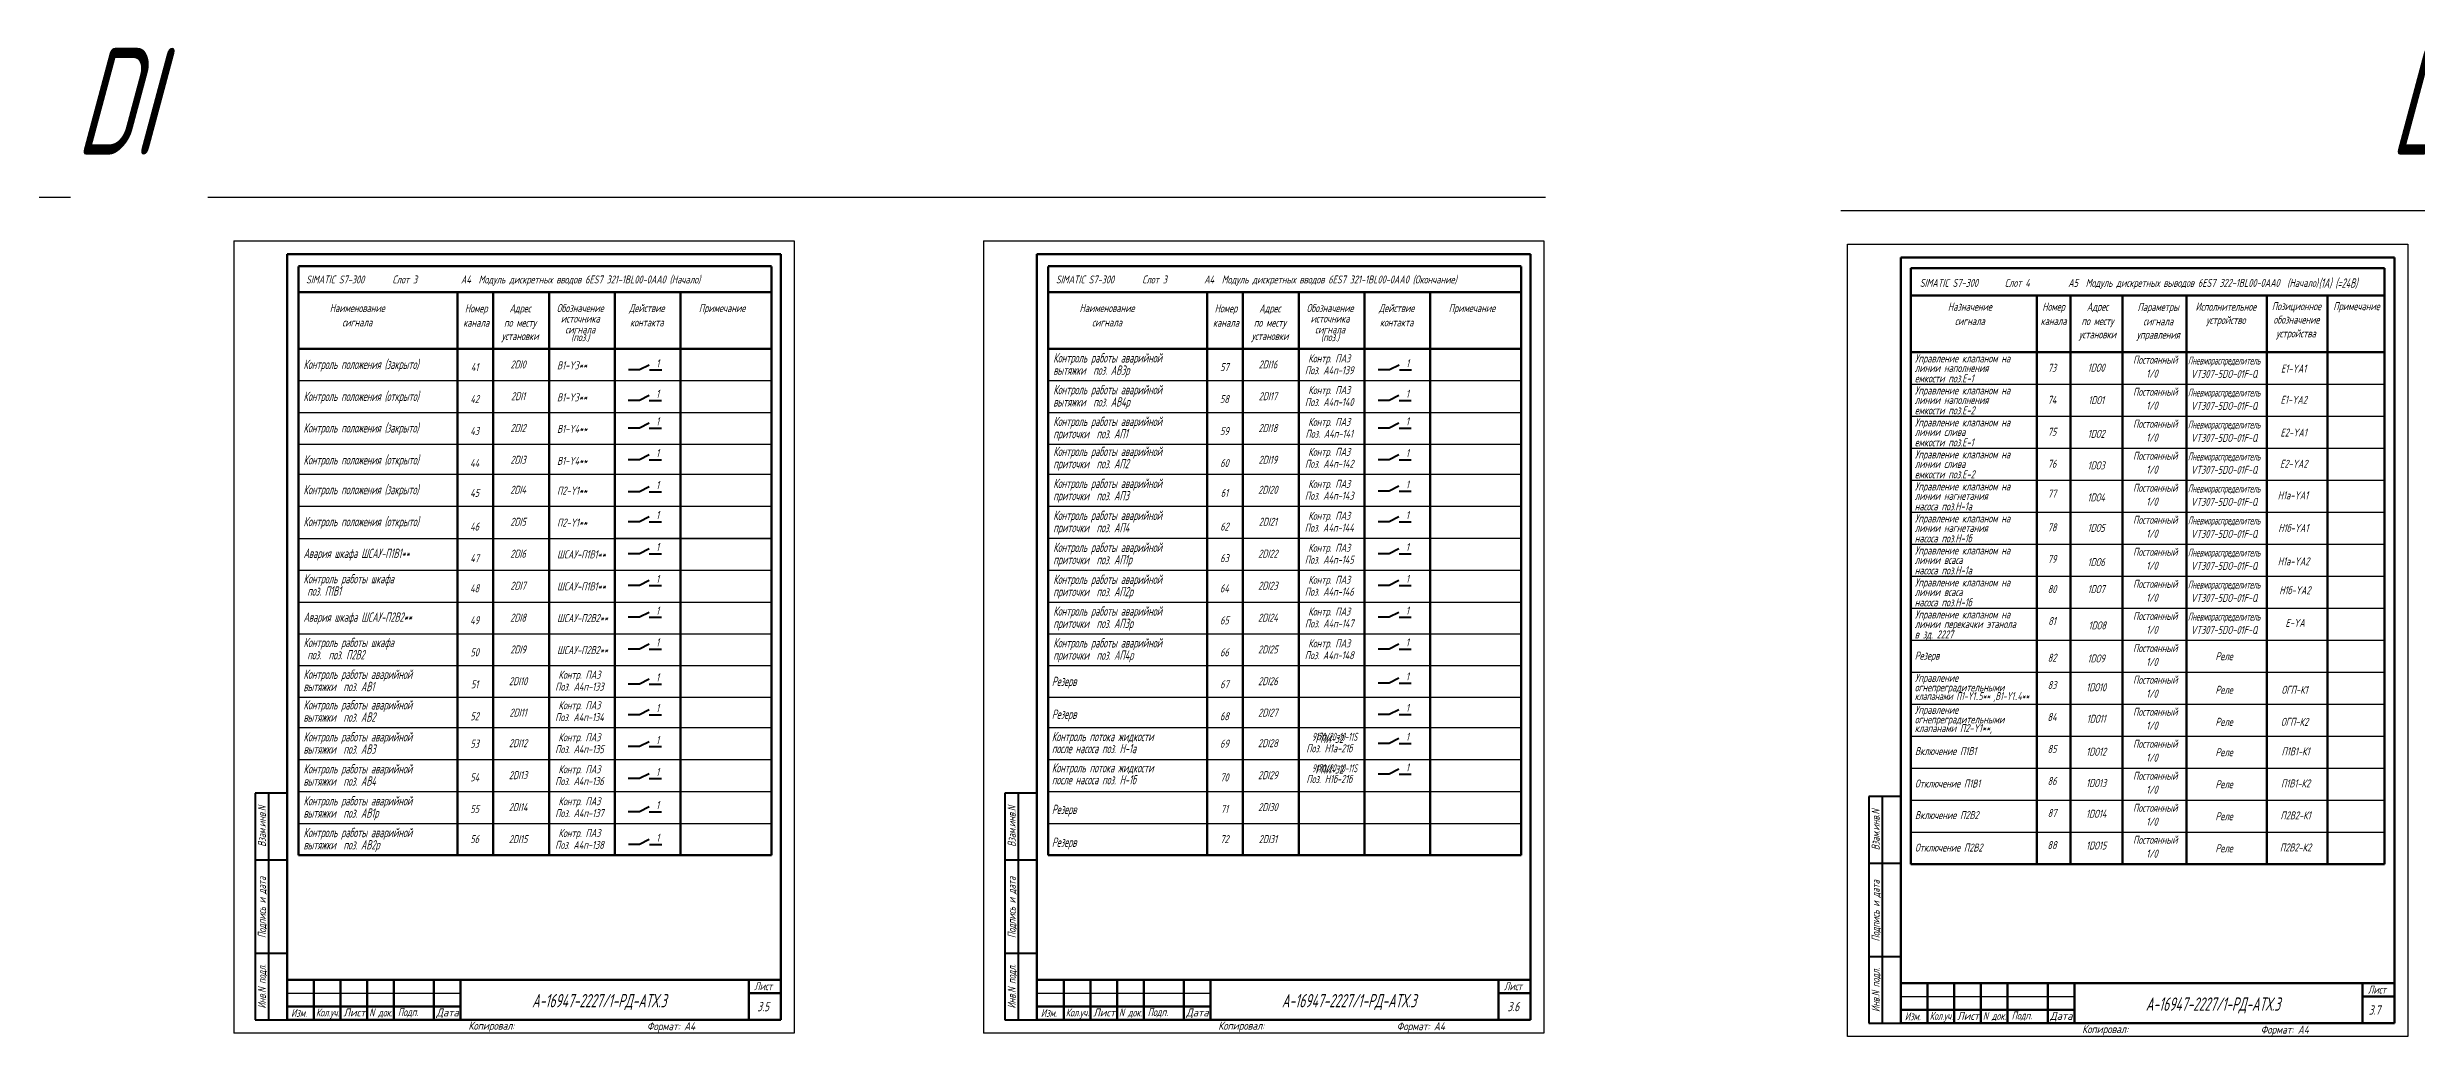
# Model space of a CAD drawing. Header units: millimetres. Extents: x -338 to 6826, y -8218 to 3153.
# Drawn here: x 3318 to 4206, y 674 to 1045 of the extents above; entities that cross this region are included whole.
import ezdxf
from ezdxf.enums import TextEntityAlignment as Align

# ---------------------------------------------------------------- set-up
doc = ezdxf.new("R2010")
doc.units = ezdxf.units.MM
doc.layers.get('Defpoints').update_dxf_attribs({"color": 251})
for name, color, linetype, lineweight in [('Выноска', 137, 'Continuous', 20), ('Обводка', 6, 'Continuous', 25), ('Рамка тонкая', 5, 'Continuous', 25), ('Текст_КИП', 2, 'Continuous', 25)]:
    doc.layers.add(name, color=color, linetype=linetype, lineweight=lineweight)
doc.styles.add('Simplex', font='simplex.shx', dxfattribs={"width": 0.7, "oblique": 15})

msp = doc.modelspace()

# ---------------------------------------------------------------- linework, layer by layer
at = {"color": 3}
for p, q in [((2824.88, 988.83), (3326.21, 988.83)), ((3377.73, 988.83), (3879.06, 988.83)), ((3989.89, 983.8), (4431.5, 983.8))]:
    msp.add_line(p, q, dxfattribs=at)
at = {"lineweight": 60}
for p, q in [((3407.43, 680.43), (3407.43, 967.43)), ((3407.43, 967.43), (3592.43, 967.43)), ((3592.43, 967.43), (3592.43, 680.43)), ((3688.5, 680.43), (3688.5, 967.43)), ((3688.5, 967.43), (3873.5, 967.43)), ((3873.5, 967.43), (3873.5, 680.43)), ((4012.37, 679.15), (4012.37, 966.15)), ((4012.37, 966.15), (4197.37, 966.15)), ((4197.37, 966.15), (4197.37, 679.15)), ((3592.43, 680.43), (3407.43, 680.43)), ((3873.5, 680.43), (3688.5, 680.43)), ((4197.37, 679.15), (4012.37, 679.15))]:
    msp.add_line(p, q, dxfattribs=at)
at = {"linetype": 'Continuous', "lineweight": 40}
for p, q in [((3539.52, 924.03), (3535.38, 924.03)), ((3543.17, 925.85), (3539.52, 924.03)), ((3543.25, 924.03), (3547.81, 924.03)), ((3820.6, 924.03), (3816.45, 924.03)), ((3824.24, 925.85), (3820.6, 924.03)), ((3824.33, 924.03), (3828.88, 924.03)), ((3539.43, 912.58), (3535.29, 912.58)), ((3543.08, 914.4), (3539.43, 912.58)), ((3543.16, 912.58), (3547.72, 912.58)), ((3820.51, 912.58), (3816.36, 912.58)), ((3824.15, 914.4), (3820.51, 912.58)), ((3824.24, 912.58), (3828.79, 912.58)), ((3539.43, 902.25), (3535.29, 902.25)), ((3543.08, 904.07), (3539.43, 902.25)), ((3543.16, 902.25), (3547.72, 902.25)), ((3820.51, 902.25), (3816.36, 902.25)), ((3824.15, 904.07), (3820.51, 902.25)), ((3824.24, 902.25), (3828.79, 902.25)), ((3539.43, 890.34), (3535.29, 890.34)), ((3543.08, 892.16), (3539.43, 890.34)), ((3543.16, 890.34), (3547.72, 890.34)), ((3820.51, 890.34), (3816.36, 890.34)), ((3824.15, 892.16), (3820.51, 890.34)), ((3824.24, 890.34), (3828.79, 890.34)), ((3543.08, 880.18), (3539.43, 878.35)), ((3824.15, 880.4), (3820.51, 878.57)), ((3539.43, 878.35), (3535.29, 878.35)), ((3543.16, 878.35), (3547.72, 878.35)), ((3820.51, 878.57), (3816.36, 878.57)), ((3824.24, 878.57), (3828.79, 878.57)), ((3539.43, 867.11), (3535.29, 867.11)), ((3543.08, 868.94), (3539.43, 867.11)), ((3543.16, 867.11), (3547.72, 867.11)), ((3820.51, 867.11), (3816.36, 867.11)), ((3824.15, 868.94), (3820.51, 867.11)), ((3824.24, 867.11), (3828.79, 867.11)), ((3539.43, 855.13), (3535.29, 855.13)), ((3543.08, 856.95), (3539.43, 855.13)), ((3543.16, 855.13), (3547.72, 855.13)), ((3820.51, 855.13), (3816.36, 855.13)), ((3824.15, 856.95), (3820.51, 855.13)), ((3824.24, 855.13), (3828.79, 855.13)), ((3543.08, 845.04), (3539.43, 843.22)), ((3824.15, 845.04), (3820.51, 843.22)), ((3539.43, 843.22), (3535.29, 843.22)), ((3543.16, 843.22), (3547.72, 843.22)), ((3820.51, 843.22), (3816.36, 843.22)), ((3824.24, 843.22), (3828.79, 843.22)), ((3539.43, 831.32), (3535.29, 831.32)), ((3543.08, 833.14), (3539.43, 831.32)), ((3543.16, 831.32), (3547.72, 831.32)), ((3820.51, 831.32), (3816.36, 831.32)), ((3824.15, 833.14), (3820.51, 831.32)), ((3824.24, 831.32), (3828.79, 831.32)), ((3539.43, 819.41), (3535.29, 819.41)), ((3543.08, 821.23), (3539.43, 819.41)), ((3543.16, 819.41), (3547.72, 819.41)), ((3820.51, 819.41), (3816.36, 819.41)), ((3824.15, 821.23), (3820.51, 819.41)), ((3824.24, 819.41), (3828.79, 819.41)), ((3824.15, 808.47), (3820.51, 806.65)), ((3539.43, 806.28), (3535.29, 806.28)), ((3543.08, 808.1), (3539.43, 806.28)), ((3543.16, 806.28), (3547.72, 806.28)), ((3820.51, 806.65), (3816.36, 806.65)), ((3824.24, 806.65), (3828.79, 806.65)), ((3539.43, 794.81), (3535.29, 794.81)), ((3543.08, 796.64), (3539.43, 794.81)), ((3543.16, 794.81), (3547.72, 794.81)), ((3820.51, 794.85), (3816.36, 794.85)), ((3824.15, 796.68), (3820.51, 794.85)), ((3824.24, 794.85), (3828.79, 794.85)), ((3539.43, 782.83), (3535.29, 782.83)), ((3543.08, 784.65), (3539.43, 782.83)), ((3543.16, 782.83), (3547.72, 782.83)), ((3820.51, 784), (3816.36, 784)), ((3824.15, 785.83), (3820.51, 784)), ((3824.24, 784), (3828.79, 784)), ((3824.15, 774.34), (3820.51, 772.52)), ((3539.43, 770.84), (3535.29, 770.84)), ((3543.08, 772.66), (3539.43, 770.84)), ((3543.16, 770.84), (3547.72, 770.84)), ((3820.51, 772.52), (3816.36, 772.52)), ((3824.24, 772.52), (3828.79, 772.52)), ((3539.43, 758.42), (3535.29, 758.42)), ((3543.08, 760.24), (3539.43, 758.42)), ((3543.16, 758.42), (3547.72, 758.42)), ((3539.52, 746.21), (3535.38, 746.21)), ((3543.17, 748.03), (3539.52, 746.21)), ((3543.25, 746.21), (3547.81, 746.21))]:
    msp.add_line(p, q, dxfattribs=at)
at = {"color": 7, "lineweight": 40}
for p, q in [((3395.43, 765.43), (3395.43, 680.43)), ((3407.43, 765.43), (3395.43, 765.43)), ((3400.43, 765.43), (3400.43, 680.43)), ((3676.5, 765.43), (3676.5, 680.43)), ((3688.5, 765.43), (3676.5, 765.43)), ((3681.5, 765.43), (3681.5, 680.43)), ((4000.37, 764.15), (4000.37, 679.15)), ((4012.37, 764.15), (4000.37, 764.15)), ((4005.37, 764.15), (4005.37, 679.15)), ((3395.43, 740.43), (3407.43, 740.43)), ((3676.5, 740.43), (3688.5, 740.43)), ((4000.37, 739.15), (4012.37, 739.15)), ((3395.43, 705.43), (3407.43, 705.43)), ((3676.5, 705.43), (3688.5, 705.43)), ((4000.37, 704.15), (4012.37, 704.15)), ((3395.43, 680.43), (3407.43, 680.43)), ((3676.5, 680.43), (3688.5, 680.43)), ((4000.37, 679.15), (4012.37, 679.15))]:
    msp.add_line(p, q, dxfattribs=at)
at = {"lineweight": 50}
for p, q in [((3592.43, 695.43), (3407.43, 695.43)), ((3417.43, 680.43), (3417.43, 695.43)), ((3427.43, 680.43), (3427.43, 695.43)), ((3437.43, 680.43), (3437.43, 695.43)), ((3447.43, 680.43), (3447.43, 695.43)), ((3462.43, 680.43), (3462.43, 695.43)), ((3472.43, 680.43), (3472.43, 695.43)), ((3580.43, 680.43), (3580.43, 695.43)), ((3873.5, 695.43), (3688.5, 695.43)), ((3698.5, 680.43), (3698.5, 695.43)), ((3708.5, 680.43), (3708.5, 695.43)), ((3718.5, 680.43), (3718.5, 695.43)), ((3728.5, 680.43), (3728.5, 695.43)), ((3743.5, 680.43), (3743.5, 695.43)), ((3753.5, 680.43), (3753.5, 695.43)), ((3861.5, 680.43), (3861.5, 695.43)), ((4197.37, 694.15), (4012.37, 694.15)), ((4022.37, 679.15), (4022.37, 694.15)), ((4032.37, 679.15), (4032.37, 694.15)), ((4042.37, 679.15), (4042.37, 694.15)), ((4052.37, 679.15), (4052.37, 694.15)), ((4067.37, 679.15), (4067.37, 694.15)), ((4077.37, 679.15), (4077.37, 694.15)), ((4185.37, 679.15), (4185.37, 694.15)), ((3407.43, 685.43), (3472.43, 685.43)), ((3580.43, 690.43), (3592.43, 690.43)), ((3688.5, 685.43), (3753.5, 685.43)), ((3861.5, 690.43), (3873.5, 690.43)), ((4012.37, 684.15), (4077.37, 684.15)), ((4185.37, 689.15), (4197.37, 689.15))]:
    msp.add_line(p, q, dxfattribs=at)
at = {"lineweight": -3}
for p, q in [((3407.43, 690.43), (3472.43, 690.43)), ((3688.5, 690.43), (3753.5, 690.43)), ((4012.37, 689.15), (4077.37, 689.15))]:
    msp.add_line(p, q, dxfattribs=at)
at = {"layer": 'Выноска', "color": 1, "lineweight": 50}
for p, q in [((3411.63, 962.92), (3588.97, 962.92)), ((3411.63, 742.11), (3411.63, 962.79)), ((3588.97, 962.79), (3588.97, 742.11)), ((3692.7, 962.92), (3870.05, 962.92)), ((3692.7, 742.11), (3692.7, 962.79)), ((3870.05, 962.79), (3870.05, 742.11)), ((4016.11, 962.21), (4016.11, 738.78)), ((4016.11, 962.21), (4193.63, 962.21)), ((4193.63, 962.21), (4193.63, 738.78)), ((3411.63, 953.16), (3588.97, 953.16)), ((3471.26, 953.16), (3471.26, 742.11)), ((3484.61, 953.16), (3484.61, 742.11)), ((3505.6, 953.16), (3505.6, 742.11)), ((3530.23, 953.16), (3530.23, 742.11)), ((3554.86, 953.16), (3554.86, 742.11)), ((3692.7, 953.16), (3870.05, 953.16)), ((3752.33, 953.16), (3752.33, 742.11)), ((3765.69, 953.16), (3765.69, 742.11)), ((3786.68, 953.16), (3786.68, 742.11)), ((3811.31, 953.16), (3811.31, 742.11)), ((3835.94, 953.16), (3835.94, 742.11)), ((4016.11, 951.95), (4193.63, 951.95)), ((4063.32, 951.95), (4063.32, 738.78)), ((4075.94, 951.95), (4075.94, 738.78)), ((4095.39, 951.95), (4095.39, 738.78)), ((4119.39, 951.95), (4119.39, 738.78)), ((4149.59, 951.95), (4149.59, 738.78)), ((4172.27, 951.95), (4172.27, 738.78)), ((3411.63, 931.91), (3588.97, 931.91)), ((3692.7, 931.91), (3870.05, 931.91)), ((4016.11, 930.7), (4193.63, 930.7)), ((3411.63, 742.11), (3588.97, 742.11)), ((3692.7, 742.11), (3870.05, 742.11)), ((4016.11, 738.78), (4193.63, 738.78))]:
    msp.add_line(p, q, dxfattribs=at)
at = {"layer": 'Обводка', "linetype": 'Continuous'}
for p, q in [((3411.63, 920.01), (3588.97, 920.01)), ((3692.7, 920.01), (3870.05, 920.01)), ((4016.11, 918.72), (4193.63, 918.72)), ((3411.63, 908.1), (3588.97, 908.1)), ((3692.7, 908.1), (3870.05, 908.1)), ((4016.11, 906.73), (4193.63, 906.73)), ((3411.63, 896.2), (3588.97, 896.2)), ((3692.7, 896.2), (3870.05, 896.2)), ((4016.11, 894.74), (4193.63, 894.74)), ((3411.63, 884.96), (3588.97, 884.96)), ((3692.7, 884.96), (3870.05, 884.96)), ((4016.11, 882.74), (4193.63, 882.74)), ((3411.63, 872.97), (3588.97, 872.97)), ((3692.7, 872.97), (3870.05, 872.97)), ((4016.11, 870.74), (4193.63, 870.74)), ((3411.63, 860.9), (3588.97, 860.9)), ((3530.23, 860.98), (3588.97, 860.98)), ((3692.7, 860.98), (3870.05, 860.98)), ((4016.11, 858.74), (4193.63, 858.74)), ((3411.63, 849), (3588.97, 849)), ((3692.7, 849), (3870.05, 849)), ((4016.11, 846.74), (4193.63, 846.74)), ((4045.42, 846.74), (4119.39, 846.74)), ((3411.63, 837.01), (3588.97, 837.01)), ((3530.23, 837.01), (3588.97, 837.01)), ((3692.7, 837.01), (3870.05, 837.01)), ((4016.11, 834.74), (4193.63, 834.74)), ((3411.63, 825.11), (3588.97, 825.11)), ((3692.7, 825.11), (3870.05, 825.11)), ((4016.11, 822.74), (4193.63, 822.74)), ((4045.42, 822.74), (4119.39, 822.74)), ((3411.63, 813.2), (3588.97, 813.2)), ((3692.7, 813.2), (3870.05, 813.2)), ((4016.11, 810.74), (4193.63, 810.74)), ((3411.63, 801.43), (3588.97, 801.43)), ((3692.7, 801.43), (3870.05, 801.43)), ((4016.11, 798.74), (4193.63, 798.74)), ((3411.63, 789.97), (3588.97, 789.97)), ((3692.7, 789.97), (3870.05, 789.97)), ((4016.11, 786.74), (4193.63, 786.74)), ((3411.63, 777.99), (3588.97, 777.99)), ((3692.7, 777.99), (3870.05, 777.99)), ((4016.11, 774.74), (4193.63, 774.74)), ((4045.42, 774.74), (4119.39, 774.74)), ((3411.63, 766), (3588.97, 766)), ((3692.7, 766), (3870.05, 766)), ((4016.11, 762.74), (4193.63, 762.74)), ((3411.63, 754.01), (3588.97, 754.01)), ((3692.7, 754.01), (3870.05, 754.01)), ((4016.11, 750.74), (4193.63, 750.74))]:
    msp.add_line(p, q, dxfattribs=at)
at = {"layer": 'Рамка тонкая'}
for p, q in [((3387.42, 972.43), (3387.42, 675.43)), ((3387.42, 972.43), (3597.43, 972.43)), ((3597.43, 972.43), (3597.43, 675.43)), ((3668.49, 972.43), (3668.49, 675.43)), ((3668.49, 972.43), (3878.5, 972.43)), ((3878.5, 972.43), (3878.5, 675.43)), ((3992.36, 971.15), (4202.36, 971.15)), ((3992.36, 674.15), (3992.36, 971.15)), ((4202.37, 971.15), (4202.37, 674.15)), ((3597.42, 675.43), (3387.42, 675.43)), ((3878.49, 675.43), (3668.49, 675.43)), ((4202.36, 674.15), (3992.36, 674.15))]:
    msp.add_line(p, q, dxfattribs=at)

# ---------------------------------------------------------------- texts
at = {"layer": 'Defpoints', "style": 'Simplex', "oblique": 15, "width": 0.6}
for p in [(3798.05, 785.75), (3798.05, 774.26)]:
    msp.add_text('РПИ-32', height=3, dxfattribs=at).set_placement(p, align=Align.MIDDLE)
at = {"layer": 'Текст_КИП', "color": 3, "style": 'Simplex', "oblique": 15, "width": 0.6}
for s, p in [('DI', (3342.82, 1004.75)), ('DО', (4216.05, 1004.75))]:
    msp.add_text(s, height=40, dxfattribs=at).set_placement(p, align=Align.CENTER)
at = {"layer": 'Текст_КИП', "style": 'Simplex', "oblique": 15}
for s, width, p in [('SIMATIC S7-300', 0.6, (3425.41, 956.42)), ('Слот 3', 0.6, (3451.51, 956.42)), ('А4  Модуль дискретных вводов 6ES7 321-1BL00-0АА0 (Начало)', 0.6, (3517.42, 956.42)), ('SIMATIC S7-300', 0.6, (3706.49, 956.42)), ('Слот 3', 0.6, (3732.59, 956.42)), ('А4  Модуль дискретных вводов 6ES7 321-1BL00-0АА0 (Окончание)', 0.6, (3798.5, 956.42)), ('SIMATIC S7-300', 0.6, (4030.35, 955.14)), ('Слот 4', 0.6, (4055.99, 955.14)), ('А5  Модуль дискретных выводов 6ES7 322-1BL00-0АА0  (Начало)', 0.6, (4121.9, 955.14)), ('Наименование', 0.6, (3433.69, 945.72)), ('сигнала', 0.6, (3433.69, 940.34)), ('канала', 0.6, (3478.27, 940.23)), ('Номер', 0.6, (3478.27, 945.61)), ('по месту', 0.6, (3494.73, 940.23)), ('Адрес', 0.6, (3494.73, 945.61)), ('Обозначение', 0.6, (3517.28, 945.72)), ('источника', 0.6, (3517.28, 941.77)), ('Действие', 0.6, (3542.24, 945.72)), ('контакта', 0.6, (3542.24, 940.34)), ('Примечание', 0.6, (3570.46, 945.72)), ('Наименование', 0.6, (3714.76, 945.72)), ('сигнала', 0.6, (3714.76, 940.34)), ('канала', 0.6, (3759.34, 940.23)), ('Номер', 0.6, (3759.34, 945.61)), ('по месту', 0.6, (3775.81, 940.23)), ('Адрес', 0.6, (3775.81, 945.61)), ('Обозначение', 0.6, (3798.36, 945.72)), ('источника', 0.6, (3798.36, 941.77)), ('Действие', 0.6, (3823.32, 945.72)), ('контакта', 0.6, (3823.32, 940.34)), ('Примечание', 0.6, (3851.54, 945.72)), ('Назначение', 0.6, (4038.21, 946.23)), ('сигнала', 0.6, (4038.21, 940.85)), ('канала', 0.6, (4069.59, 940.85)), ('Номер', 0.6, (4069.59, 946.23)), ('по месту', 0.6, (4086.06, 940.85)), ('Адрес', 0.6, (4086.06, 946.23)), ('Параметры', 0.6, (4108.81, 946.12)), ('сигнала', 0.6, (4108.81, 940.74)), ('Исполнительное', 0.6, (4134.16, 946.23)), ('устройство', 0.6, (4134.16, 941.23)), ('Позиционное', 0.6, (4160.62, 946.42)), ('обозначение', 0.6, (4160.62, 941.38)), ('Примечание', 0.6, (4183.14, 946.42)), ('установки', 0.6, (3494.73, 935.23)), ('сигнала', 0.6, (3517.28, 937.69)), ('(поз.)', 0.6, (3517.28, 934.79)), ('установки', 0.6, (3775.81, 935.23)), ('сигнала', 0.6, (3798.36, 937.69)), ('(поз.)', 0.6, (3798.36, 934.79)), ('установки', 0.6, (4086.06, 935.85)), ('управления', 0.6, (4108.81, 935.74)), ('устройства', 0.6, (4160.46, 936.23)), ('41', 0.6, (3477.68, 923.58)), ('2DI0', 0.6, (3493.97, 924.57)), ('1', 0.6, (3546.35, 925.03)), ('57', 0.6, (3758.76, 923.58)), ('2DI16', 0.6, (3775.05, 924.57)), ('1', 0.6, (3827.43, 925.03)), ('73', 0.6, (4069, 923.31)), ('1DО0', 0.6, (4085.55, 923.36)), ('Постоянный', 0.6, (4107.71, 926.34)), ('1/0', 0.6, (4106.45, 921.14)), ('Пневмораспределитель', 0.5, (4133.5, 926.03)), ('VT307-5DO-01F-Q', 0.6, (4133.5, 921.03)), ('Е1-YA1', 0.6, (4159.56, 923.03)), ('2DI1', 0.6, (3493.97, 912.66)), ('1', 0.6, (3546.27, 913.59)), ('2DI17', 0.6, (3775.05, 912.66)), ('1', 0.6, (3827.34, 913.59)), ('Постоянный', 0.6, (4107.71, 914.34)), ('Пневмораспределитель', 0.5, (4133.5, 914.04)), ('42', 0.6, (3477.68, 911.6)), ('1', 0.6, (3546.27, 903.25)), ('58', 0.6, (3758.76, 911.6)), ('1', 0.6, (3827.34, 903.25)), ('74', 0.6, (4069, 911.32)), ('1DО1', 0.6, (4085.55, 911.2)), ('1/0', 0.6, (4106.45, 909.14)), ('VT307-5DO-01F-Q', 0.6, (4133.5, 909.04)), ('Е1-YA2', 0.6, (4159.6, 911.32)), ('43', 0.6, (3477.68, 899.61)), ('2DI2', 0.6, (3493.97, 900.76)), ('59', 0.6, (3758.76, 899.61)), ('2DI18', 0.6, (3775.05, 900.76)), ('75', 0.6, (4069, 899.33)), ('1DО2', 0.6, (4085.55, 898.57)), ('Постоянный', 0.6, (4107.71, 902.35)), ('1/0', 0.6, (4106.45, 897.15)), ('Пневмораспределитель', 0.5, (4133.5, 902.05)), ('VT307-5DO-01F-Q', 0.6, (4133.5, 897.05)), ('Е2-YA1', 0.6, (4159.56, 899.06)), ('44', 0.6, (3477.68, 887.62)), ('2DI3', 0.6, (3493.97, 888.85)), ('1', 0.6, (3546.27, 891.34)), ('60', 0.6, (3758.76, 887.62)), ('2DI19', 0.6, (3775.05, 888.85)), ('1', 0.6, (3827.34, 891.34)), ('76', 0.6, (4069, 887.35)), ('1DО3', 0.6, (4085.55, 886.74)), ('Постоянный', 0.6, (4107.71, 890.34)), ('Пневмораспределитель', 0.5, (4133.5, 890.07)), ('Е2-YA2', 0.6, (4159.6, 887.35)), ('45', 0.6, (3477.68, 876.45)), ('2DI4', 0.6, (3493.97, 877.61)), ('1', 0.6, (3546.27, 879.36)), ('61', 0.6, (3758.76, 876.45)), ('2DI20', 0.6, (3775.05, 877.61)), ('1', 0.6, (3827.34, 879.58)), ('Постоянный', 0.6, (4107.71, 878.34)), ('1/0', 0.6, (4106.45, 885.14)), ('Пневмораспределитель', 0.5, (4133.5, 878.07)), ('VT307-5DO-01F-Q', 0.6, (4133.5, 885.07)), ('1', 0.6, (3546.27, 868.12)), ('1', 0.6, (3827.34, 868.12)), ('77', 0.6, (4069, 876.17)), ('1DО4', 0.6, (4085.55, 874.74)), ('1/0', 0.6, (4106.45, 873.14)), ('VT307-5DO-01F-Q', 0.6, (4133.5, 873.07)), ('Н1а-YA1', 0.6, (4159.3, 875.51)), ('46', 0.6, (3477.68, 863.81)), ('2DI5', 0.6, (3493.97, 865.62)), ('62', 0.6, (3758.76, 863.81)), ('2DI21', 0.6, (3775.05, 865.62)), ('78', 0.6, (4069, 863.53)), ('1DО5', 0.6, (4085.55, 863.33)), ('Постоянный', 0.6, (4107.71, 866.35)), ('1/0', 0.6, (4106.45, 861.15)), ('Пневмораспределитель', 0.5, (4133.5, 866.07)), ('VT307-5DO-01F-Q', 0.6, (4133.5, 861.07)), ('Н1б-YA1', 0.6, (4159.47, 863.27)), ('47', 0.6, (3477.68, 851.97)), ('2DI6', 0.6, (3493.97, 853.64)), ('1', 0.6, (3546.27, 856.13)), ('63', 0.6, (3758.76, 851.97)), ('2DI22', 0.6, (3775.05, 853.64)), ('1', 0.6, (3827.34, 856.13)), ('79', 0.6, (4069, 851.69)), ('1DО6', 0.6, (4085.55, 850.49)), ('Постоянный', 0.6, (4107.71, 854.34)), ('Пневмораспределитель', 0.5, (4133.5, 854.07)), ('Н1а-YA2', 0.6, (4159.53, 850.77)), ('2DI7', 0.6, (3493.97, 841.65)), ('1', 0.6, (3546.27, 844.22)), ('2DI23', 0.6, (3775.05, 841.65)), ('1', 0.6, (3827.34, 844.22)), ('Постоянный', 0.6, (4107.71, 842.34)), ('1/0', 0.6, (4106.45, 849.14)), ('Пневмораспределитель', 0.5, (4133.5, 842.07)), ('VT307-5DO-01F-Q', 0.6, (4133.5, 849.07)), ('48', 0.6, (3477.68, 840.67)), ('1', 0.6, (3546.27, 832.32)), ('64', 0.6, (3758.76, 840.67)), ('1', 0.6, (3827.34, 832.32)), ('80', 0.6, (4069, 840.39)), ('1DО7', 0.6, (4085.55, 840.38)), ('1/0', 0.6, (4106.45, 837.14)), ('VT307-5DO-01F-Q', 0.6, (4133.5, 837.07)), ('Н1б-YA2', 0.6, (4160.04, 839.95)), ('49', 0.6, (3477.68, 828.68)), ('2DI8', 0.6, (3493.97, 829.67)), ('65', 0.6, (3758.76, 828.68)), ('2DI24', 0.6, (3775.05, 829.67)), ('81', 0.6, (4069, 828.4)), ('1DО8', 0.6, (4085.95, 826.77)), ('Постоянный', 0.6, (4107.71, 830.32)), ('1/0', 0.6, (4106.45, 825.12)), ('Пневмораспределитель', 0.5, (4133.5, 830.07)), ('VT307-5DO-01F-Q', 0.6, (4133.5, 825.07)), ('Е-YA', 0.6, (4160.1, 827.72)), ('50', 0.6, (3477.68, 816.69)), ('2DI9', 0.6, (3493.97, 817.76)), ('1', 0.6, (3546.27, 820.41)), ('66', 0.6, (3758.76, 816.69)), ('2DI25', 0.6, (3775.05, 817.76)), ('1', 0.6, (3827.34, 820.41)), ('82', 0.6, (4069, 814.66)), ('1DО9', 0.6, (4085.55, 814.38)), ('Постоянный', 0.6, (4107.71, 818.27)), ('Реле', 0.6, (4133.5, 815.22)), ('2DI10', 0.6, (3493.97, 805.86)), ('1', 0.6, (3546.27, 807.28)), ('2DI26', 0.6, (3775.05, 805.86)), ('1', 0.6, (3827.34, 807.65)), ('Постоянный', 0.6, (4107.71, 806.4)), ('1/0', 0.6, (4106.45, 813.06)), ('51', 0.6, (3477.68, 804.71)), ('67', 0.6, (3758.76, 804.71)), ('83', 0.6, (4069, 804.43)), ('1DО10', 0.6, (4085.55, 803.58)), ('1/0', 0.6, (4106.45, 801.19)), ('Реле', 0.6, (4133.5, 802.63)), ('ОГП-К1', 0.6, (4159.93, 802.63)), ('52', 0.6, (3477.68, 792.72)), ('2DI11', 0.6, (3493.97, 794.09)), ('1', 0.6, (3546.27, 795.82)), ('68', 0.6, (3758.76, 792.72)), ('2DI27', 0.6, (3775.05, 794.09)), ('1', 0.6, (3827.34, 795.86)), ('84', 0.6, (4069, 792.44)), ('1DО11', 0.6, (4085.55, 791.77)), ('Постоянный', 0.6, (4107.71, 794.4)), ('1/0', 0.6, (4106.45, 789.19)), ('Реле', 0.6, (4133.5, 790.63)), ('ОГП-К2', 0.6, (4159.93, 790.63)), ('53', 0.6, (3477.68, 782.45)), ('2DI12', 0.6, (3493.97, 782.63)), ('1', 0.6, (3546.27, 783.83)), ('69', 0.6, (3758.76, 782.45)), ('2DI28', 0.6, (3775.05, 782.63)), ('1', 0.6, (3827.34, 785.01)), ('85', 0.6, (4069, 780.44)), ('1DО12', 0.6, (4085.55, 779.43)), ('Постоянный', 0.6, (4107.71, 782.4)), ('Реле', 0.6, (4133.5, 779.24)), ('П1В1-К1', 0.6, (4160.3, 779.55)), ('54', 0.6, (3477.68, 769.81)), ('2DI13', 0.6, (3493.97, 770.64)), ('1', 0.6, (3546.27, 771.85)), ('70', 0.6, (3758.76, 769.81)), ('2DI29', 0.6, (3775.05, 770.64)), ('1', 0.6, (3827.34, 773.52)), ('Постоянный', 0.6, (4107.71, 770.4)), ('1/0', 0.6, (4106.45, 777.19)), ('86', 0.6, (4069, 768.44)), ('1DО13', 0.6, (4085.55, 767.69)), ('1/0', 0.6, (4106.45, 765.19)), ('Реле', 0.6, (4133.5, 767.24)), ('П1В1-К2', 0.6, (4160.3, 767.55)), ('55', 0.6, (3477.68, 757.97)), ('2DI14', 0.6, (3493.97, 758.65)), ('1', 0.6, (3546.27, 759.42)), ('71', 0.6, (3758.76, 757.97)), ('2DI30', 0.6, (3775.05, 758.65)), ('87', 0.6, (4069, 756.44)), ('1DО14', 0.6, (4085.55, 756.17)), ('Постоянный', 0.6, (4107.71, 758.4)), ('1/0', 0.6, (4106.45, 753.19)), ('Реле', 0.6, (4133.5, 755.24)), ('П2В2-К1', 0.6, (4160.3, 755.55)), ('56', 0.6, (3477.68, 746.67)), ('2DI15', 0.6, (3493.97, 746.67)), ('1', 0.6, (3546.35, 747.21)), ('72', 0.6, (3758.76, 746.67)), ('2DI31', 0.6, (3775.05, 746.67)), ('88', 0.6, (4069, 744.44)), ('1DО15', 0.6, (4085.55, 744.27)), ('Постоянный', 0.6, (4107.71, 746.43)), ('Реле', 0.6, (4133.5, 743.24)), ('П2В2-К2', 0.6, (4160.3, 743.55)), ('1/0', 0.6, (4106.45, 741.22))]:
    msp.add_text(s, height=3, dxfattribs=dict(at, width=width)).set_placement(p, align=Align.CENTER)
at = {"layer": 'Текст_КИП', "lineweight": -3, "style": 'Simplex', "oblique": 15, "width": 0.6}
msp.add_text('(1A) (=24В)', height=3.5, dxfattribs=at).set_placement((4176.21, 954.83), align=Align.CENTER)
at = {"layer": 'Текст_КИП', "style": 'Simplex', "oblique": 15}
for s, height, width, p in [('Контроль положения (закрыто)', 3.5, 0.6, (3413.52, 924.37)), ('В1-Y3**', 3, 0.6, (3508.58, 924.25)), ('вытяжки  поз. АВ3р', 3.5, 0.6, (3694.59, 922.19)), ('Контроль работы аварийной ', 3.5, 0.6, (3694.59, 926.79)), ('линии наполнения', 3, 0.6, (4017.54, 923.26)), ('Управление клапаном на', 3, 0.6, (4017.54, 926.84)), ('Контроль положения (открыто)', 3.5, 0.6, (3413.52, 912.38)), ('В1-Y3**', 3, 0.6, (3508.58, 912.26)), ('Контроль работы аварийной ', 3.5, 0.6, (3694.59, 914.88)), ('Управление клапаном на', 3, 0.6, (4017.54, 914.86)), ('емкости поз.Е-1', 3, 0.6, (4017.54, 919.36)), ('вытяжки  поз. АВ4р', 3.5, 0.6, (3694.59, 910.29)), ('Контроль работы аварийной ', 3.5, 0.6, (3694.59, 902.98)), ('линии наполнения', 3, 0.6, (4017.54, 911.27)), ('емкости поз.Е-2', 3, 0.6, (4017.54, 907.38)), ('Контроль положения (закрыто)', 3.5, 0.6, (3413.52, 900.56)), ('В1-Y4**', 3, 0.6, (3508.58, 900.44)), ('приточки  поз. АП1 ', 3.5, 0.6, (3694.59, 898.38)), ('линии слива', 3, 0.6, (4017.54, 899.29)), ('Управление клапаном на', 3, 0.6, (4017.54, 902.87)), ('емкости поз.Е-1', 3, 0.6, (4017.54, 895.39)), ('Контроль положения (открыто)', 3.5, 0.6, (3413.52, 888.57)), ('В1-Y4**', 3, 0.6, (3508.58, 888.45)), ('приточки  поз. АП2', 3.5, 0.6, (3694.59, 887.14)), ('Контроль работы аварийной ', 3.5, 0.6, (3694.59, 891.74)), ('линии слива', 3, 0.6, (4017.54, 887.3)), ('Управление клапаном на', 3, 0.6, (4017.54, 890.88)), ('Контроль положения (закрыто)', 3.5, 0.6, (3413.52, 877.41)), ('П2-Y1**', 3, 0.6, (3508.58, 877.29)), ('Контроль работы аварийной ', 3.5, 0.6, (3694.59, 879.75)), ('Управление клапаном на', 3, 0.6, (4017.54, 878.88)), ('емкости поз.Е-2', 3, 0.6, (4017.54, 883.4)), ('приточки  поз. АП3', 3.5, 0.6, (3694.59, 875.15)), ('Контроль работы аварийной ', 3.5, 0.6, (3694.59, 867.76)), ('линии нагнетания', 3, 0.6, (4017.54, 875.3)), ('насоса поз.Н-1а', 3, 0.6, (4017.54, 871.4)), ('Контроль положения (открыто)', 3.5, 0.6, (3413.52, 865.43)), ('П2-Y1**', 3, 0.6, (3508.58, 865.31)), ('приточки  поз. АП4', 3.5, 0.6, (3694.59, 863.17)), ('линии нагнетания', 3, 0.6, (4017.54, 863.3)), ('Управление клапаном на', 3, 0.6, (4017.54, 866.88)), ('насоса поз.Н-1б', 3, 0.6, (4017.54, 859.4)), ('Авария шкафа ШСАУ-П1В1**', 3.5, 0.6, (3413.52, 853.52)), ('ШСАУ-П1В1**', 3, 0.6, (3508.58, 853.4)), ('приточки  поз. АП1р', 3.5, 0.6, (3694.59, 851.18)), ('Контроль работы аварийной ', 3.5, 0.6, (3694.59, 855.78)), ('линии всаса', 3, 0.6, (4017.54, 851.3)), ('Управление клапаном на', 3, 0.6, (4017.54, 854.88)), ('Контроль работы шкафа', 3.5, 0.6, (3413.52, 844.01)), ('ШСАУ-П1В1**', 3, 0.6, (3508.58, 841.42)), ('Контроль работы аварийной ', 3.5, 0.6, (3694.59, 843.79)), ('Управление клапаном на', 3, 0.6, (4017.54, 842.88)), ('насоса поз.Н-1а', 3, 0.6, (4017.54, 847.4)), (' поз. П1В1', 3.5, 0.6, (3413.52, 839.41)), ('приточки  поз. АП2р', 3.5, 0.6, (3694.59, 839.2)), ('Контроль работы аварийной ', 3.5, 0.6, (3694.59, 831.89)), ('линии всаса', 3, 0.6, (4017.54, 839.3)), ('насоса поз.Н-1б', 3, 0.6, (4017.54, 835.4)), ('Авария шкафа ШСАУ-П2В2**', 3.5, 0.6, (3413.52, 829.63)), ('ШСАУ-П2В2**', 3, 0.6, (3508.58, 829.51)), ('приточки  поз. АП3р', 3.5, 0.6, (3694.59, 827.29)), ('линии перекачки этанола ', 3, 0.6, (4017.54, 827.3)), ('Управление клапаном на ', 3, 0.6, (4017.54, 830.88)), ('в зд. 2227', 3, 0.6, (4017.54, 823.4)), ('Контроль работы шкафа', 3.5, 0.6, (3413.52, 820.12)), (' поз.  поз. П2В2', 3.5, 0.6, (3413.52, 815.52)), ('ШСАУ-П2В2**', 3, 0.6, (3508.58, 817.52)), ('приточки  поз. АП4р', 3.5, 0.6, (3694.59, 815.38)), ('Контроль работы аварийной ', 3.5, 0.6, (3694.59, 819.98)), ('Резерв', 3, 0.7, (4017.54, 815.44)), ('Контроль работы аварийной ', 3.5, 0.6, (3413.52, 808.21)), ('Резерв', 3.5, 0.6, (3694.06, 805.55)), ('Управление ', 3, 0.6, (4017.54, 807.12)), ('вытяжки  поз. АВ1 ', 3.5, 0.6, (3413.52, 803.62)), ('Контроль работы аварийной ', 3.5, 0.6, (3413.52, 796.75)), ('клапанами П1-Y1..5** ,В1-Y1..4** ', 3, 0.55, (4017.54, 800.27)), ('огнепреградительными', 3, 0.6, (4017.54, 803.53)), ('вытяжки  поз. АВ2 ', 3.5, 0.6, (3413.52, 792.16)), ('Резерв', 3.5, 0.6, (3694.06, 793.25)), ('Управление ', 3, 0.6, (4017.54, 795.12)), ('клапанами П2-Y1**, ', 3, 0.6, (4017.54, 788.27)), ('огнепреградительными', 3, 0.6, (4017.54, 791.53)), ('вытяжки  поз. АВ3', 3.5, 0.6, (3413.52, 780.17)), ('Контроль работы аварийной ', 3.5, 0.6, (3413.52, 784.77)), ('после насоса поз. Н-1а', 3.5, 0.6, (3694.06, 780.38)), ('Контроль потока жидкости', 3.5, 0.6, (3694.06, 784.87)), ('Включение П1В1', 3, 0.6, (4017.64, 779.67)), ('Контроль работы аварийной ', 3.5, 0.6, (3413.52, 772.78)), ('Контроль потока жидкости', 3.5, 0.6, (3694.06, 773.16)), ('вытяжки  поз. АВ4', 3.5, 0.6, (3413.52, 768.18)), ('Контроль работы аварийной ', 3.5, 0.6, (3413.52, 760.79)), ('после насоса поз. Н-1б', 3.5, 0.6, (3694.06, 768.67)), ('Отключение П1В1', 3, 0.6, (4017.64, 767.51)), ('вытяжки  поз. АВ1р ', 3.5, 0.6, (3413.52, 756.2)), ('Резерв', 3.5, 0.6, (3694.06, 757.56)), ('Включение П2В2', 3, 0.6, (4017.64, 755.67)), ('вытяжки  поз. АВ2р', 3.5, 0.6, (3413.52, 744.29)), ('Контроль работы аварийной ', 3.5, 0.6, (3413.52, 748.89)), ('Резерв', 3.5, 0.6, (3694.06, 745.27)), ('Отключение П2В2', 3, 0.6, (4017.64, 743.51)), ('Изм.', 3, 0.6, (3408.86, 681.54)), ('Подп.', 3, 0.6, (3448.92, 681.86)), ('А-16947-2227/1-РД-АТХ.3', 5, 0.6, (3499.2, 685.12)), ('Изм.', 3, 0.6, (3689.94, 681.54)), ('Подп.', 3, 0.6, (3729.99, 681.86)), ('А-16947-2227/1-РД-АТХ.3', 5, 0.6, (3780.28, 685.12)), ('А-16947-2227/1-РД-АТХ.3', 5, 0.6, (4104.14, 683.84)), ('Копировал:', 3, 0.8, (3475.35, 676.75)), ('Формат: А4', 3, 0.8, (3542.28, 676.55)), ('Копировал:', 3, 0.8, (3756.44, 676.75)), ('Формат: А4', 3, 0.8, (3823.36, 676.55)), ('Изм.', 3, 0.6, (4013.8, 680.26)), ('Подп.', 3, 0.6, (4053.86, 680.58)), ('Копировал:', 3, 0.8, (4080.29, 675.47)), ('Формат: А4', 3, 0.8, (4147.22, 675.27))]:
    msp.add_text(s, height=height, dxfattribs=dict(at, width=width)).set_placement(p)
at = {"layer": 'Текст_КИП', "style": 'Simplex', "oblique": 15, "width": 0.6}
for s, p in [('Поз. А4п-139', (3798.05, 923.91)), ('Контр. ПАЗ', (3798.05, 927.96)), ('Контр. ПАЗ', (3798.05, 916.06)), ('Поз. А4п-140', (3798.05, 912.01)), ('Контр. ПАЗ', (3798.05, 904.15)), ('Поз. А4п-141', (3798.05, 900.1)), ('Поз. А4п-142', (3798.05, 888.86)), ('Контр. ПАЗ', (3798.05, 892.91)), ('Контр. ПАЗ', (3798.05, 880.92)), ('Поз. А4п-143', (3798.05, 876.88)), ('Контр. ПАЗ', (3798.05, 868.94)), ('Поз. А4п-144', (3798.05, 864.89)), ('Поз. А4п-145', (3798.05, 852.9)), ('Контр. ПАЗ', (3798.05, 856.95)), ('Контр. ПАЗ', (3798.05, 844.96)), ('Поз. А4п-146', (3798.05, 840.92)), ('Контр. ПАЗ', (3798.05, 833.06)), ('Поз. А4п-147', (3798.05, 829.01)), ('Поз. А4п-148', (3798.05, 817.11)), ('Контр. ПАЗ', (3798.05, 821.15)), ('Контр. ПАЗ', (3516.97, 809.39)), ('Поз. А4п-133', (3516.97, 805.34)), ('Контр. ПАЗ', (3516.97, 797.93)), ('Поз. А4п-134', (3516.97, 793.88)), ('Поз. А4п-135', (3516.97, 781.89)), ('Контр. ПАЗ', (3516.97, 785.94)), ('Поз. Н1а-21б', (3798.05, 782.21)), ('Контр. ПАЗ', (3516.97, 773.95)), ('Поз. А4п-136', (3516.97, 769.91)), ('Контр. ПАЗ', (3516.97, 761.97)), ('Поз. Н1б-21б', (3798.05, 770.72)), ('Поз. А4п-137', (3516.97, 757.92)), ('Поз. А4п-138', (3516.97, 746.02)), ('Контр. ПАЗ', (3516.97, 750.06))]:
    msp.add_text(s, height=3, dxfattribs=at).set_placement(p, align=Align.MIDDLE)
at = {"layer": 'Текст_КИП', "style": 'Simplex', "oblique": 15, "width": 0.5}
for p in [(3808.53, 785.03), (3808.53, 773.22)]:
    msp.add_text('9170/20-10-11S', height=3, dxfattribs=at).set_placement(p, align=Align.RIGHT)
at = {"layer": 'Текст_КИП', "style": 'Simplex', "oblique": 15, "width": 0.7}
for s, p in [('Взам.инв.N', (3399.43, 752.93)), ('Взам.инв.N', (3680.5, 752.93)), ('Взам.инв.N', (4004.37, 751.65)), ('Подпись и дата', (3399.43, 722.57)), ('Подпись и дата', (3680.5, 722.57)), ('Подпись и дата', (4004.37, 721.3)), ('Инв.N подл.', (3399.43, 692.93)), ('Инв.N подл.', (3680.5, 692.93)), ('Инв.N подл.', (4004.37, 691.65))]:
    msp.add_text(s, height=3, rotation=90, dxfattribs=at).set_placement(p, align=Align.CENTER)
at = {"layer": 'Текст_КИП', "lineweight": -3, "style": 'Simplex', "oblique": 15, "width": 0.7}
for s, height, p in [('Лист', 3, (3582.51, 691.54)), ('Лист', 3, (3863.59, 691.54)), ('Лист', 3, (4187.45, 690.27)), ('3.5', 3.5, (3583.64, 683.66)), ('3.6', 3.5, (3864.87, 683.66)), ('3.7', 3.5, (4187.71, 682.38))]:
    msp.add_text(s, height=height, dxfattribs=at).set_placement(p)
at = {"layer": 'Текст_КИП', "style": 'Simplex', "oblique": 15}
for s, width, p, p2 in [('Кол.уч.', 0.603486, (3418.2, 681.7), (3426.91, 681.7)), ('Лист', 0.686041, (3428.49, 681.7), (3436.73, 681.7)), ('N док.', 0.628372, (3438.15, 681.7), (3446.86, 681.7)), ('Дата', 0.652619, (3463.32, 681.7), (3471.71, 681.7)), ('Кол.уч.', 0.603486, (3699.28, 681.7), (3707.99, 681.7)), ('Лист', 0.686041, (3709.57, 681.7), (3717.8, 681.7)), ('N док.', 0.628372, (3719.23, 681.7), (3727.93, 681.7)), ('Дата', 0.652619, (3744.4, 681.7), (3752.79, 681.7)), ('Кол.уч.', 0.603486, (4023.14, 680.42), (4031.85, 680.42)), ('Лист', 0.686041, (4033.43, 680.42), (4041.67, 680.42)), ('N док.', 0.628372, (4043.09, 680.42), (4051.8, 680.42)), ('Дата', 0.652619, (4068.26, 680.42), (4076.65, 680.42))]:
    msp.add_text(s, height=3, dxfattribs=dict(at, width=width)).set_placement(p, p2, align=Align.FIT)

doc.saveas('drawing.dxf')
